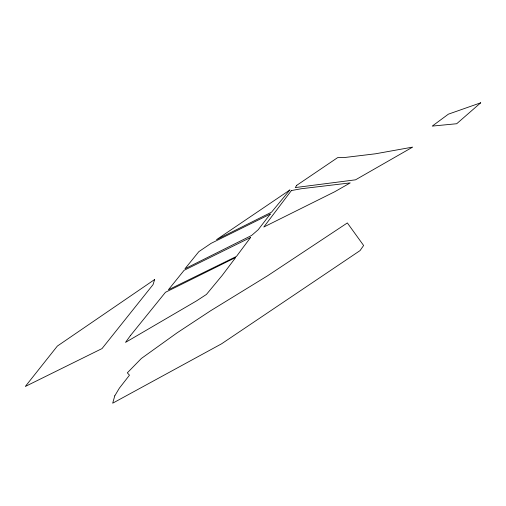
<?xml version="1.0" encoding="UTF-8"?>
<svg xmlns="http://www.w3.org/2000/svg" width="506" height="506" viewBox="0 0 506 506"><rect width="100%" height="100%" fill="white"/><g stroke="black" fill="none" stroke-linecap="round" stroke-linejoin="round"><path stroke-width="0.76" d="M114.78 395.825L112.693 403.187L221.641 343.77L360.051 250.596L363.618 245.486L347.35 222.937L267.383 275.909L210.743 310.678L177.1 332.828L141.364 358.469L127.329 372.833L129.479 375.186L119.34 388.191L114.78 395.825M154.634 279.527L153.027 284.663L102.022 348.583L25.3 386.47L57.349 346.079L154.634 279.527M296.756 185.316L295.264 187.581L355.535 179.82L412.649 147.113L375.439 153.799L344.352 157.543L337.622 157.638L296.756 185.316M130.346 335.706L125.52 342.385L196.448 300.937L206.416 294.448L222.204 275.397L235.714 257.459L165.468 292.285L130.346 335.706M250.603 237.472L236.466 256.409L168.39 289.805L184.089 270.318L250.603 237.472M291.399 190.56L263.797 227.036L334.782 191.723L350.228 182.9L301.209 188.751L291.399 190.56M270.299 214.063L258.193 229.73L251.615 235.448L184.975 268.756L198.826 251.659L211.116 243.335L270.299 214.063M289.862 189.99L271.494 212.21L216.549 239.648L289.862 189.99M480.7 102.813L456.697 123.736L432.25 126.095L448.379 114.166L480.7 102.813"/></g></svg>
